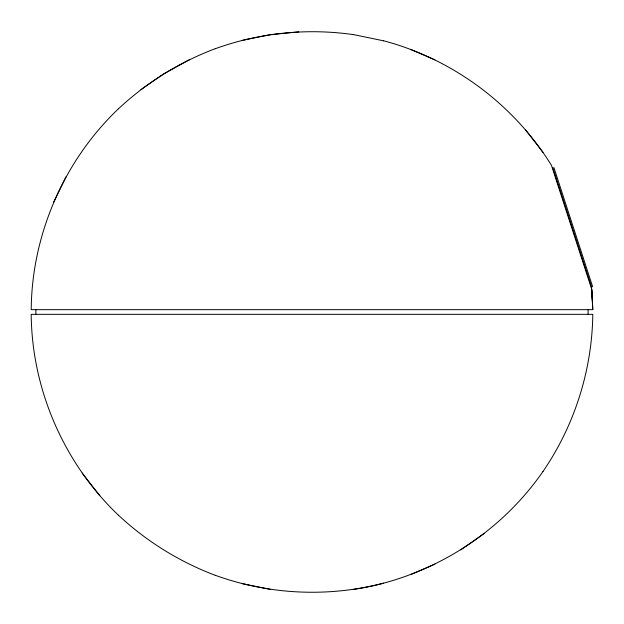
<?xml version="1.0" encoding="UTF-8"?>
<svg xmlns="http://www.w3.org/2000/svg" width="624" height="624" viewBox="0 0 624 624"><rect width="100%" height="100%" fill="white"/><g stroke="black" fill="none" stroke-linecap="round" stroke-linejoin="round"><path stroke-width="0.94" d="M118.505 108.732C64.061 160.555 31.824 234.476 31.208 309.66L592.8 309.66L591.934 289.934L551.437 165.313C513.872 104.497 452.696 59.038 383.565 40.778M53.594 202.254L66.004 176.771M542.989 471.487C574.548 425.435 592.106 370.165 592.792 314.34L31.2 314.34C31.847 389.516 64.03 463.476 118.505 515.268M542.989 471.463C499.34 534.596 429.211 578.167 353.293 589.438M118.505 108.771C146.437 82.586 179.455 62.15 215.28 48.68M460.707 549.884L484.38 533.38M140.93 89.614L163.48 73.999L189.251 59.771M410.686 574.548L434.897 564.158M215.28 48.719C259.264 32.807 306.992 27.971 353.293 34.609M383.565 583.183C328.286 597.535 268.952 594.82 215.28 575.281M241.886 40.443L270.223 34.679M271.175 34.585L298.717 31.871M241.886 583.557L270.223 589.321M353.293 34.562L383.565 40.817M215.28 575.32C179.478 561.795 146.461 541.39 118.505 515.229M410.686 49.452L434.897 59.842M82.134 473.062L99.793 495.659M525.377 129.698L542.989 152.334M553.901 167.536L592.628 286.712M552.731 167.474L591.716 287.453M592.472 302.141L591.591 288.896L592.792 309.66M588.081 309.66L588.073 314.34M35.88 309.66L35.88 314.34"/></g></svg>
